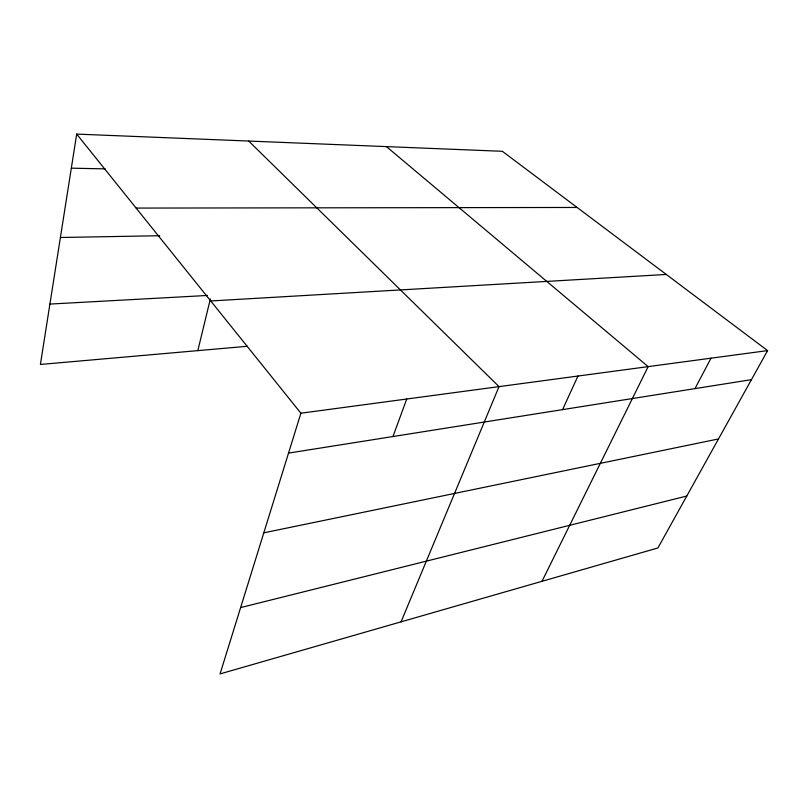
<?xml version="1.0" encoding="UTF-8"?>
<svg xmlns="http://www.w3.org/2000/svg" width="808" height="808" viewBox="0 0 808 808"><rect width="100%" height="100%" fill="white"/><g stroke="black" fill="none" stroke-linecap="round" stroke-linejoin="round"><path stroke-width="1.21" d="M76.689 134.098L300.899 413.211L220.059 673.902L657.914 547.965L767.6 350.601L502.364 151.298L76.689 134.098L40.4 364.459L247.379 346.279M197.819 350.632L210.383 298.859M392.951 436.542L406.737 399.011M401.061 621.847L499.021 386.628L248.702 141.047M562.57 409.626L577.952 376.043M541.996 581.305L648.157 366.63L386.456 146.622M694.981 388.618L711.01 358.196M240.622 607.586L686.78 496.031M263.802 532.836L718.514 438.936M288.527 453.106L751.45 379.659M300.899 413.211L767.6 350.601M210.737 300.97L666.267 274.457M49.914 304.071L207.484 295.455M60.408 237.491L159.732 235.724M136.128 208.08L577.104 207.464M71.326 168.165L105.262 168.882"/></g></svg>
